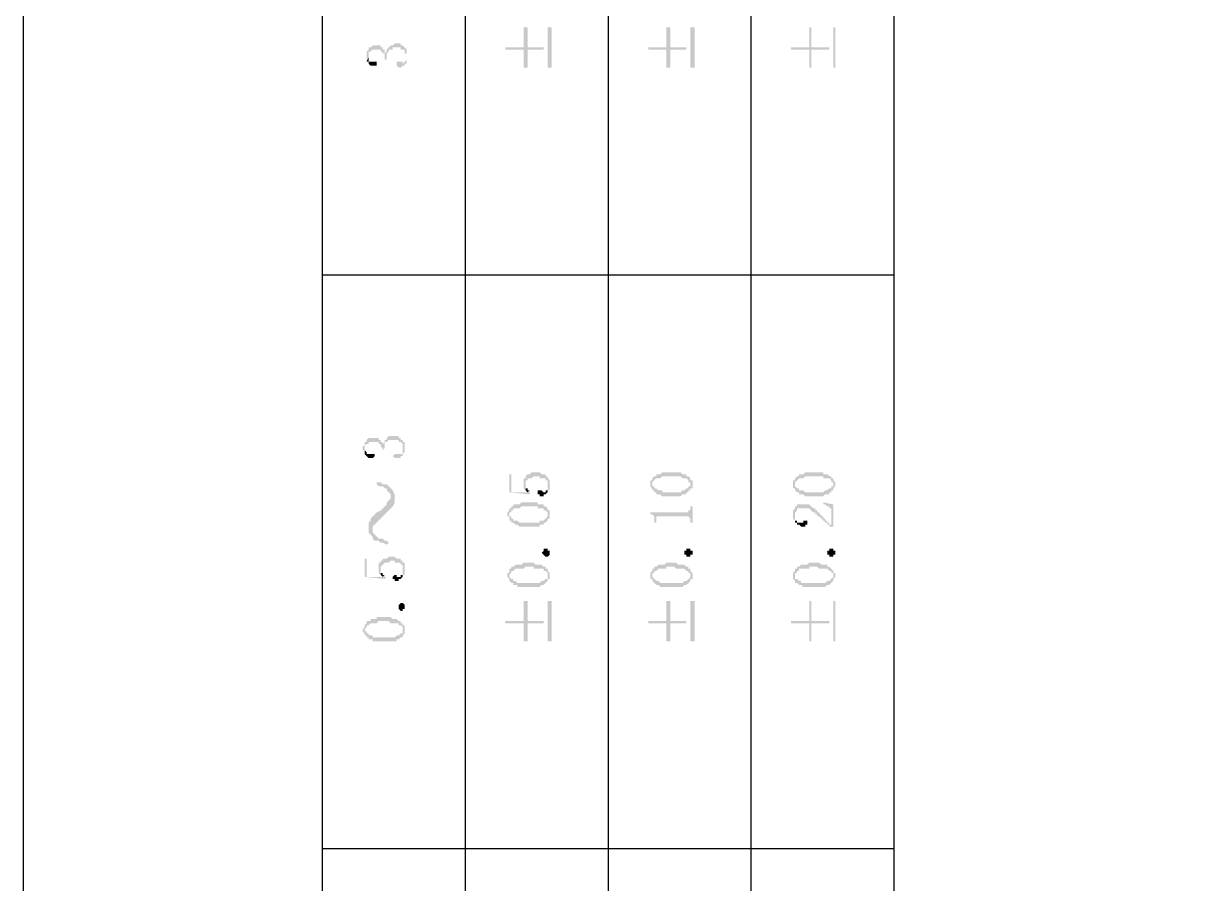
# Model space of a CAD drawing. Header units: millimetres. Extents: x 1399 to 2555, y 1196 to 1555.
# Drawn here: x 2134.8 to 2160.96, y 1296.57 to 1315.86 of the extents above; entities that cross this region are included whole.
import ezdxf

# ---------------------------------------------------------------- set-up
doc = ezdxf.new("R2010")
doc.units = ezdxf.units.MM

msp = doc.modelspace()

# ---------------------------------------------------------------- hatches: boundary and pattern name
at = {"transparency": 33554559}
for points in [[(2145.6136, 1315.32228), (2145.6136, 1315.27714), (2146.01979, 1315.27714), (2146.01979, 1314.87096), (2146.11006, 1314.87096), (2146.11006, 1315.27714), (2146.47111, 1315.27714), (2146.47111, 1315.32228), (2146.11006, 1315.32228), (2146.11006, 1315.7736), (2146.01979, 1315.7736), (2146.01979, 1315.32228)], [(2146.65164, 1314.87096), (2146.65164, 1315.7736), (2146.56138, 1315.7736), (2146.56138, 1314.87096)], [(2148.81799, 1315.32228), (2148.81799, 1315.27714), (2149.22418, 1315.27714), (2149.22418, 1314.87096), (2149.31444, 1314.87096), (2149.31444, 1315.27714), (2149.6755, 1315.27714), (2149.6755, 1315.32228), (2149.31444, 1315.32228), (2149.31444, 1315.7736), (2149.22418, 1315.7736), (2149.22418, 1315.32228)], [(2149.85603, 1314.87096), (2149.85603, 1315.7736), (2149.76576, 1315.7736), (2149.76576, 1314.87096)], [(2152.02237, 1315.32228), (2152.02237, 1315.27714), (2152.42856, 1315.27714), (2152.42856, 1314.87096), (2152.47369, 1314.87096), (2152.47369, 1315.27714), (2152.87988, 1315.27714), (2152.87988, 1315.32228), (2152.47369, 1315.32228), (2152.47369, 1315.7736), (2152.42856, 1315.7736), (2152.42856, 1315.32228)], [(2153.01528, 1314.87096), (2153.01528, 1315.7736), (2152.97015, 1315.7736), (2152.97015, 1314.87096)], [(2142.49948, 1315.14175), (2142.49948, 1315.05148), (2142.49948, 1315.00635), (2142.54461, 1315.09662), (2142.54461, 1315.14175), (2142.54461, 1315.18688), (2142.54461, 1315.23201), (2142.58975, 1315.23201), (2142.63488, 1315.27714), (2142.81541, 1315.27714), (2142.81541, 1315.23201), (2142.86054, 1315.23201), (2142.86054, 1315.18688), (2142.90567, 1315.18688), (2142.90567, 1315.14175), (2142.90567, 1315.05148), (2142.9508, 1315.05148), (2142.9508, 1315.14175), (2142.9508, 1315.18688), (2142.9508, 1315.18688), (2142.99594, 1315.23201), (2142.99594, 1315.27714), (2143.0862, 1315.27714), (2143.0862, 1315.32228), (2143.26673, 1315.32228), (2143.26673, 1315.27714), (2143.35699, 1315.27714), (2143.35699, 1315.23201), (2143.35699, 1315.18688), (2143.40213, 1315.18688), (2143.40213, 1315.09662), (2143.40213, 1315.27714), (2143.40213, 1315.27714), (2143.35699, 1315.32228), (2143.35699, 1315.32228), (2143.31186, 1315.36741), (2143.26673, 1315.36741), (2143.26673, 1315.41254), (2143.13133, 1315.41254), (2143.0862, 1315.36741), (2143.04107, 1315.36741), (2142.99594, 1315.32228), (2142.99594, 1315.32228), (2142.9508, 1315.27714), (2142.9508, 1315.23201), (2142.90567, 1315.18688), (2142.90567, 1315.23201), (2142.90567, 1315.27714), (2142.86054, 1315.27714), (2142.86054, 1315.32228), (2142.81541, 1315.32228), (2142.81541, 1315.36741), (2142.63488, 1315.36741), (2142.58975, 1315.32228), (2142.54461, 1315.32228), (2142.54461, 1315.27714), (2142.54461, 1315.27714), (2142.49948, 1315.23201)], [(2143.17646, 1314.96122), (2143.17646, 1314.91609), (2143.17646, 1314.91609), (2143.2216, 1314.87096), (2143.26673, 1314.87096), (2143.31186, 1314.91609), (2143.35699, 1314.91609), (2143.35699, 1314.96122), (2143.40213, 1314.96122), (2143.40213, 1315.00635), (2143.40213, 1315.05148), (2143.40213, 1315.14175), (2143.40213, 1315.18688), (2143.40213, 1315.23201), (2143.40213, 1315.27714), (2143.40213, 1315.09662), (2143.40213, 1315.05148), (2143.35699, 1315.00635), (2143.35699, 1315.00635), (2143.31186, 1314.96122), (2143.31186, 1315.00635), (2143.17646, 1315.00635)], [(2142.49948, 1315.00635), (2142.54461, 1315.00635), (2142.54461, 1314.96122), (2142.54461, 1314.96122), (2142.58975, 1314.91609), (2142.72514, 1314.91609), (2142.72514, 1314.96122), (2142.72514, 1315.00635), (2142.54461, 1315.00635), (2142.54461, 1315.05148), (2142.54461, 1315.09662), (2142.54461, 1315.09662)], [(2142.40922, 1306.34097), (2142.40922, 1306.29584), (2142.45435, 1306.29584), (2142.45435, 1306.25071), (2142.45435, 1306.34097), (2142.45435, 1306.38611), (2142.49948, 1306.43124), (2142.54461, 1306.43124), (2142.54461, 1306.47637), (2142.77027, 1306.47637), (2142.77027, 1306.43124), (2142.81541, 1306.43124), (2142.81541, 1306.38611), (2142.81541, 1306.38611), (2142.86054, 1306.34097), (2142.86054, 1306.29584), (2142.86054, 1306.29584), (2142.90567, 1306.34097), (2142.90567, 1306.38611), (2142.90567, 1306.43124), (2142.90567, 1306.47637), (2142.9508, 1306.47637), (2142.99594, 1306.5215), (2143.2216, 1306.5215), (2143.2216, 1306.47637), (2143.26673, 1306.47637), (2143.31186, 1306.43124), (2143.31186, 1306.34097), (2143.31186, 1306.5215), (2143.26673, 1306.5215), (2143.26673, 1306.56664), (2143.2216, 1306.56664), (2143.2216, 1306.61177), (2142.99594, 1306.61177), (2142.9508, 1306.56664), (2142.9508, 1306.5215), (2142.90567, 1306.5215), (2142.90567, 1306.47637), (2142.90567, 1306.47637), (2142.86054, 1306.43124), (2142.86054, 1306.47637), (2142.81541, 1306.47637), (2142.81541, 1306.5215), (2142.77027, 1306.5215), (2142.77027, 1306.56664), (2142.54461, 1306.56664), (2142.49948, 1306.5215), (2142.49948, 1306.47637), (2142.45435, 1306.47637), (2142.45435, 1306.43124), (2142.45435, 1306.38611), (2142.40922, 1306.38611)], [(2142.45435, 1306.25071), (2142.45435, 1306.20558), (2142.45435, 1306.20558), (2142.49948, 1306.16045), (2142.49948, 1306.16045), (2142.54461, 1306.11531), (2142.63488, 1306.11531), (2142.68001, 1306.16045), (2142.68001, 1306.20558), (2142.49948, 1306.20558), (2142.49948, 1306.25071), (2142.49948, 1306.25071), (2142.45435, 1306.29584), (2142.45435, 1306.34097)], [(2143.0862, 1306.16045), (2143.0862, 1306.16045), (2143.13133, 1306.11531), (2143.26673, 1306.11531), (2143.26673, 1306.16045), (2143.31186, 1306.16045), (2143.31186, 1306.20558), (2143.35699, 1306.25071), (2143.35699, 1306.29584), (2143.35699, 1306.34097), (2143.35699, 1306.43124), (2143.35699, 1306.47637), (2143.31186, 1306.47637), (2143.31186, 1306.29584), (2143.31186, 1306.25071), (2143.31186, 1306.20558), (2143.13133, 1306.20558)], [(2146.01979, 1305.57373), (2146.01979, 1305.48346), (2146.01979, 1305.43833), (2146.01979, 1305.43833), (2146.06492, 1305.3932), (2146.06492, 1305.5286), (2146.06492, 1305.61886), (2146.11006, 1305.61886), (2146.11006, 1305.66399), (2146.20032, 1305.66399), (2146.24545, 1305.70912), (2146.38085, 1305.70912), (2146.38085, 1305.66399), (2146.51625, 1305.66399), (2146.51625, 1305.61886), (2146.56138, 1305.61886), (2146.56138, 1305.57373), (2146.56138, 1305.5286), (2146.56138, 1305.3932), (2146.60651, 1305.3932), (2146.60651, 1305.43833), (2146.60651, 1305.5286), (2146.60651, 1305.57373), (2146.60651, 1305.61886), (2146.56138, 1305.66399), (2146.56138, 1305.70912), (2146.51625, 1305.70912), (2146.51625, 1305.75426), (2146.42598, 1305.75426), (2146.38085, 1305.79939), (2146.20032, 1305.79939), (2146.15519, 1305.75426), (2146.11006, 1305.75426), (2146.06492, 1305.70912), (2146.06492, 1305.66399), (2146.01979, 1305.66399), (2146.01979, 1305.61886)], [(2148.86312, 1305.5286), (2148.86312, 1305.48346), (2148.86312, 1305.48346), (2148.90825, 1305.43833), (2148.90825, 1305.3932), (2148.90825, 1305.5286), (2148.90825, 1305.57373), (2148.90825, 1305.57373), (2148.95338, 1305.61886), (2148.95338, 1305.61886), (2148.99851, 1305.66399), (2149.08878, 1305.66399), (2149.13391, 1305.70912), (2149.5401, 1305.70912), (2149.58523, 1305.66399), (2149.6755, 1305.66399), (2149.72063, 1305.61886), (2149.72063, 1305.57373), (2149.76576, 1305.57373), (2149.76576, 1305.5286), (2149.76576, 1305.66399), (2149.76576, 1305.66399), (2149.72063, 1305.70912), (2149.6755, 1305.70912), (2149.6755, 1305.75426), (2149.58523, 1305.75426), (2149.5401, 1305.79939), (2149.13391, 1305.79939), (2149.08878, 1305.75426), (2148.99851, 1305.75426), (2148.99851, 1305.70912), (2148.95338, 1305.70912), (2148.90825, 1305.66399), (2148.90825, 1305.61886), (2148.86312, 1305.61886), (2148.86312, 1305.57373), (2148.86312, 1305.57373)], [(2152.0675, 1305.5286), (2152.0675, 1305.48346), (2152.0675, 1305.43833), (2152.11263, 1305.43833), (2152.11263, 1305.3932), (2152.11263, 1305.5286), (2152.11263, 1305.57373), (2152.11263, 1305.57373), (2152.15777, 1305.61886), (2152.15777, 1305.61886), (2152.2029, 1305.66399), (2152.29316, 1305.66399), (2152.3383, 1305.70912), (2152.74448, 1305.70912), (2152.74448, 1305.66399), (2152.87988, 1305.66399), (2152.92501, 1305.61886), (2152.92501, 1305.57373), (2152.97015, 1305.57373), (2152.97015, 1305.5286), (2152.97015, 1305.66399), (2152.92501, 1305.66399), (2152.92501, 1305.70912), (2152.87988, 1305.70912), (2152.83475, 1305.75426), (2152.74448, 1305.75426), (2152.74448, 1305.79939), (2152.3383, 1305.79939), (2152.29316, 1305.75426), (2152.2029, 1305.75426), (2152.2029, 1305.70912), (2152.15777, 1305.70912), (2152.11263, 1305.66399), (2152.11263, 1305.61886), (2152.0675, 1305.61886), (2152.0675, 1305.57373), (2152.0675, 1305.57373)], [(2142.72514, 1305.5286), (2142.72514, 1305.5286), (2142.77027, 1305.48346), (2142.86054, 1305.48346), (2142.90567, 1305.43833), (2142.9508, 1305.43833), (2142.9508, 1305.3932), (2142.99594, 1305.34807), (2143.04107, 1305.30293), (2143.04107, 1304.98701), (2143.04107, 1304.98701), (2143.0862, 1305.03214), (2143.13133, 1305.12241), (2143.13133, 1305.30293), (2143.0862, 1305.3932), (2143.04107, 1305.43833), (2143.04107, 1305.43833), (2142.99594, 1305.48346), (2142.9508, 1305.5286), (2142.86054, 1305.5286), (2142.81541, 1305.57373), (2142.72514, 1305.57373)], [(2145.70387, 1305.75426), (2145.70387, 1305.34807), (2146.15519, 1305.30293), (2146.15519, 1305.34807), (2146.15519, 1305.3932), (2146.11006, 1305.34807), (2145.749, 1305.34807), (2145.749, 1305.75426)], [(2148.90825, 1305.3932), (2148.95338, 1305.3932), (2148.95338, 1305.34807), (2148.99851, 1305.34807), (2148.99851, 1305.30293), (2149.08878, 1305.30293), (2149.13391, 1305.2578), (2149.5401, 1305.2578), (2149.58523, 1305.30293), (2149.6755, 1305.30293), (2149.6755, 1305.34807), (2149.72063, 1305.34807), (2149.72063, 1305.3932), (2149.76576, 1305.3932), (2149.76576, 1305.43833), (2149.81089, 1305.43833), (2149.81089, 1305.48346), (2149.81089, 1305.5286), (2149.81089, 1305.57373), (2149.81089, 1305.61886), (2149.76576, 1305.61886), (2149.76576, 1305.66399), (2149.76576, 1305.5286), (2149.76576, 1305.48346), (2149.72063, 1305.48346), (2149.72063, 1305.43833), (2149.6755, 1305.43833), (2149.63036, 1305.3932), (2149.58523, 1305.3932), (2149.5401, 1305.34807), (2149.13391, 1305.34807), (2149.13391, 1305.3932), (2149.04365, 1305.3932), (2148.99851, 1305.43833), (2148.95338, 1305.43833), (2148.95338, 1305.48346), (2148.90825, 1305.48346), (2148.90825, 1305.5286), (2148.90825, 1305.5286)], [(2152.11263, 1305.3932), (2152.11263, 1305.3932), (2152.15777, 1305.34807), (2152.2029, 1305.34807), (2152.2029, 1305.30293), (2152.29316, 1305.30293), (2152.3383, 1305.2578), (2152.74448, 1305.2578), (2152.78962, 1305.30293), (2152.87988, 1305.30293), (2152.87988, 1305.34807), (2152.92501, 1305.34807), (2152.92501, 1305.3932), (2152.97015, 1305.3932), (2152.97015, 1305.43833), (2152.97015, 1305.43833), (2153.01528, 1305.48346), (2153.01528, 1305.5286), (2153.01528, 1305.57373), (2153.01528, 1305.57373), (2152.97015, 1305.61886), (2152.97015, 1305.66399), (2152.97015, 1305.5286), (2152.97015, 1305.48346), (2152.92501, 1305.48346), (2152.92501, 1305.43833), (2152.87988, 1305.43833), (2152.83475, 1305.3932), (2152.78962, 1305.3932), (2152.74448, 1305.34807), (2152.3383, 1305.34807), (2152.29316, 1305.3932), (2152.2029, 1305.3932), (2152.2029, 1305.43833), (2152.15777, 1305.43833), (2152.11263, 1305.48346), (2152.11263, 1305.5286), (2152.11263, 1305.5286)], [(2146.06492, 1305.3932), (2146.06492, 1305.3932), (2146.11006, 1305.34807), (2146.11006, 1305.34807), (2146.15519, 1305.3932), (2146.11006, 1305.3932), (2146.11006, 1305.43833), (2146.06492, 1305.43833), (2146.06492, 1305.48346), (2146.06492, 1305.5286)], [(2146.33572, 1305.34807), (2146.33572, 1305.30293), (2146.38085, 1305.30293), (2146.38085, 1305.2578), (2146.47111, 1305.2578), (2146.47111, 1305.30293), (2146.51625, 1305.30293), (2146.56138, 1305.34807), (2146.56138, 1305.5286), (2146.56138, 1305.43833), (2146.56138, 1305.3932), (2146.51625, 1305.3932), (2146.51625, 1305.34807), (2146.47111, 1305.34807), (2146.42598, 1305.3932), (2146.33572, 1305.3932)], [(2142.54461, 1304.53569), (2142.54461, 1304.44542), (2142.58975, 1304.40029), (2142.63488, 1304.35516), (2142.63488, 1304.58082), (2142.68001, 1304.62595), (2142.72514, 1304.67108), (2142.77027, 1304.71622), (2142.81541, 1304.76135), (2142.86054, 1304.80648), (2142.90567, 1304.85161), (2142.9508, 1304.89675), (2142.9508, 1304.89675), (2142.99594, 1304.94188), (2143.04107, 1304.98701), (2143.04107, 1305.2578), (2143.04107, 1305.21267), (2142.99594, 1305.16754), (2142.9508, 1305.12241), (2142.9508, 1305.07727), (2142.90567, 1305.03214), (2142.86054, 1304.98701), (2142.81541, 1304.94188), (2142.72514, 1304.89675), (2142.72514, 1304.89675), (2142.68001, 1304.85161), (2142.63488, 1304.80648), (2142.58975, 1304.76135), (2142.58975, 1304.71622), (2142.54461, 1304.67108), (2142.54461, 1304.62595)], [(2145.65873, 1304.85161), (2145.65873, 1304.80648), (2145.70387, 1304.80648), (2145.70387, 1304.76135), (2145.70387, 1304.71622), (2145.70387, 1304.85161), (2145.70387, 1304.89675), (2145.749, 1304.89675), (2145.749, 1304.94188), (2145.79413, 1304.94188), (2145.79413, 1304.98701), (2145.92953, 1304.98701), (2145.97466, 1305.03214), (2146.33572, 1305.03214), (2146.33572, 1304.98701), (2146.47111, 1304.98701), (2146.47111, 1304.94188), (2146.51625, 1304.94188), (2146.56138, 1304.89675), (2146.56138, 1304.85161), (2146.56138, 1304.98701), (2146.56138, 1304.98701), (2146.51625, 1305.03214), (2146.47111, 1305.03214), (2146.47111, 1305.07727), (2146.33572, 1305.07727), (2146.33572, 1305.12241), (2145.97466, 1305.12241), (2145.92953, 1305.07727), (2145.79413, 1305.07727), (2145.79413, 1305.03214), (2145.749, 1305.03214), (2145.749, 1304.98701), (2145.70387, 1304.98701), (2145.70387, 1304.94188), (2145.70387, 1304.94188), (2145.65873, 1304.89675)], [(2148.86312, 1304.89675), (2148.86312, 1304.85161), (2148.90825, 1304.85161), (2148.95338, 1304.80648), (2148.95338, 1304.76135), (2148.95338, 1304.67108), (2148.99851, 1304.67108), (2148.99851, 1304.76135), (2148.99851, 1304.80648), (2149.72063, 1304.80648), (2149.76576, 1304.76135), (2149.76576, 1304.67108), (2149.81089, 1304.67108), (2149.81089, 1305.03214), (2149.76576, 1305.03214), (2149.76576, 1304.98701), (2149.76576, 1304.94188), (2149.72063, 1304.94188), (2149.72063, 1304.89675), (2149.6755, 1304.89675)], [(2152.0675, 1304.85161), (2152.0675, 1304.80648), (2152.0675, 1304.76135), (2152.0675, 1304.76135), (2152.11263, 1304.71622), (2152.11263, 1304.85161), (2152.11263, 1304.89675), (2152.11263, 1304.89675), (2152.15777, 1304.94188), (2152.15777, 1304.98701), (2152.42856, 1304.98701), (2152.47369, 1304.94188), (2152.47369, 1304.94188), (2152.51882, 1304.89675), (2152.56396, 1304.89675), (2152.56396, 1304.85161), (2152.60909, 1304.85161), (2152.60909, 1304.80648), (2152.65422, 1304.80648), (2152.69935, 1304.76135), (2152.69935, 1304.76135), (2152.74448, 1304.71622), (2152.74448, 1304.71622), (2152.78962, 1304.67108), (2152.83475, 1304.67108), (2152.83475, 1304.62595), (2152.87988, 1304.62595), (2152.87988, 1304.58082), (2152.92501, 1304.58082), (2152.92501, 1304.62595), (2152.87988, 1304.62595), (2152.87988, 1304.67108), (2152.83475, 1304.67108), (2152.83475, 1304.71622), (2152.78962, 1304.71622), (2152.78962, 1304.76135), (2152.74448, 1304.76135), (2152.74448, 1304.80648), (2152.69935, 1304.80648), (2152.69935, 1304.85161), (2152.65422, 1304.85161), (2152.65422, 1304.89675), (2152.60909, 1304.89675), (2152.60909, 1304.94188), (2152.56396, 1304.94188), (2152.56396, 1304.98701), (2152.51882, 1304.98701), (2152.47369, 1305.03214), (2152.47369, 1305.03214), (2152.42856, 1305.07727), (2152.15777, 1305.07727), (2152.15777, 1305.03214), (2152.11263, 1305.03214), (2152.11263, 1304.98701), (2152.11263, 1304.98701), (2152.0675, 1304.94188), (2152.0675, 1304.89675), (2152.0675, 1304.89675)], [(2152.74448, 1305.12241), (2152.74448, 1305.07727), (2152.78962, 1305.07727), (2152.83475, 1305.03214), (2152.87988, 1305.03214), (2152.87988, 1304.98701), (2152.92501, 1304.98701), (2152.92501, 1304.58082), (2152.97015, 1304.58082), (2152.97015, 1305.07727)], [(2145.70387, 1304.71622), (2145.749, 1304.71622), (2145.749, 1304.67108), (2145.79413, 1304.67108), (2145.83926, 1304.62595), (2145.88439, 1304.62595), (2145.92953, 1304.58082), (2146.38085, 1304.58082), (2146.38085, 1304.62595), (2146.47111, 1304.62595), (2146.47111, 1304.67108), (2146.51625, 1304.67108), (2146.56138, 1304.71622), (2146.56138, 1304.76135), (2146.60651, 1304.76135), (2146.60651, 1304.80648), (2146.60651, 1304.85161), (2146.60651, 1304.89675), (2146.60651, 1304.94188), (2146.56138, 1304.94188), (2146.56138, 1304.98701), (2146.56138, 1304.85161), (2146.56138, 1304.80648), (2146.56138, 1304.80648), (2146.51625, 1304.76135), (2146.51625, 1304.76135), (2146.47111, 1304.71622), (2146.38085, 1304.71622), (2146.38085, 1304.67108), (2145.92953, 1304.67108), (2145.88439, 1304.71622), (2145.79413, 1304.71622), (2145.79413, 1304.76135), (2145.749, 1304.76135), (2145.749, 1304.80648), (2145.70387, 1304.80648), (2145.70387, 1304.85161)], [(2152.11263, 1304.71622), (2152.11263, 1304.67108), (2152.15777, 1304.67108), (2152.15777, 1304.62595), (2152.2029, 1304.62595), (2152.24803, 1304.58082), (2152.3383, 1304.58082), (2152.3383, 1304.62595), (2152.38343, 1304.62595), (2152.38343, 1304.67108), (2152.38343, 1304.71622), (2152.29316, 1304.71622), (2152.29316, 1304.67108), (2152.15777, 1304.67108), (2152.15777, 1304.71622), (2152.11263, 1304.71622), (2152.11263, 1304.76135), (2152.11263, 1304.80648), (2152.11263, 1304.80648)], [(2142.63488, 1304.35516), (2142.63488, 1304.31003), (2142.68001, 1304.26489), (2142.77027, 1304.26489), (2142.81541, 1304.21976), (2142.86054, 1304.21976), (2142.9508, 1304.17463), (2142.99594, 1304.21976), (2142.9508, 1304.26489), (2142.90567, 1304.26489), (2142.86054, 1304.31003), (2142.77027, 1304.31003), (2142.72514, 1304.35516), (2142.72514, 1304.35516), (2142.68001, 1304.40029), (2142.63488, 1304.44542), (2142.63488, 1304.49056)], [(2146.60651, 1303.9941), (2146.60651, 1303.94897), (2146.60651, 1303.94897), (2146.56138, 1303.90384), (2146.51625, 1303.90384), (2146.47111, 1303.94897), (2146.47111, 1303.94897), (2146.42598, 1303.9941), (2146.42598, 1303.9941), (2146.47111, 1304.03923), (2146.47111, 1304.08437), (2146.56138, 1304.08437), (2146.56138, 1304.03923), (2146.60651, 1304.03923), (2146.60651, 1303.9941)], [(2149.81089, 1303.9941), (2149.81089, 1303.94897), (2149.76576, 1303.94897), (2149.76576, 1303.90384), (2149.6755, 1303.90384), (2149.6755, 1303.94897), (2149.63036, 1303.94897), (2149.63036, 1303.9941), (2149.63036, 1304.03923), (2149.6755, 1304.03923), (2149.6755, 1304.08437), (2149.76576, 1304.08437), (2149.76576, 1304.03923), (2149.81089, 1304.03923), (2149.81089, 1303.9941)], [(2153.01528, 1303.9941), (2153.01528, 1303.94897), (2152.97015, 1303.94897), (2152.97015, 1303.90384), (2152.87988, 1303.90384), (2152.87988, 1303.94897), (2152.83475, 1303.94897), (2152.83475, 1303.9941), (2152.83475, 1304.03923), (2152.87988, 1304.03923), (2152.87988, 1304.08437), (2152.97015, 1304.08437), (2152.97015, 1304.03923), (2153.01528, 1304.03923), (2153.01528, 1303.9941)], [(2142.45435, 1303.85871), (2142.45435, 1303.45252), (2142.90567, 1303.40738), (2142.9508, 1303.45252), (2142.90567, 1303.45252), (2142.90567, 1303.49765), (2142.86054, 1303.45252), (2142.49948, 1303.45252), (2142.49948, 1303.85871)], [(2142.77027, 1303.67818), (2142.77027, 1303.58791), (2142.77027, 1303.54278), (2142.77027, 1303.54278), (2142.81541, 1303.49765), (2142.81541, 1303.63304), (2142.81541, 1303.67818), (2142.81541, 1303.67818), (2142.86054, 1303.72331), (2142.86054, 1303.72331), (2142.90567, 1303.76844), (2142.99594, 1303.76844), (2143.04107, 1303.81357), (2143.13133, 1303.81357), (2143.13133, 1303.76844), (2143.26673, 1303.76844), (2143.26673, 1303.72331), (2143.31186, 1303.72331), (2143.31186, 1303.67818), (2143.31186, 1303.63304), (2143.31186, 1303.49765), (2143.35699, 1303.49765), (2143.35699, 1303.54278), (2143.35699, 1303.63304), (2143.35699, 1303.67818), (2143.35699, 1303.76844), (2143.31186, 1303.76844), (2143.31186, 1303.81357), (2143.26673, 1303.81357), (2143.26673, 1303.85871), (2143.17646, 1303.85871), (2143.13133, 1303.90384), (2142.99594, 1303.90384), (2142.9508, 1303.85871), (2142.86054, 1303.85871), (2142.86054, 1303.81357), (2142.81541, 1303.81357), (2142.81541, 1303.76844), (2142.77027, 1303.76844), (2142.77027, 1303.72331)], [(2145.65873, 1303.49765), (2145.65873, 1303.45252), (2145.65873, 1303.45252), (2145.70387, 1303.40738), (2145.70387, 1303.36225), (2145.70387, 1303.49765), (2145.70387, 1303.49765), (2145.749, 1303.54278), (2145.749, 1303.58791), (2145.79413, 1303.58791), (2145.83926, 1303.63304), (2146.01979, 1303.63304), (2146.06492, 1303.67818), (2146.24545, 1303.67818), (2146.24545, 1303.63304), (2146.47111, 1303.63304), (2146.47111, 1303.58791), (2146.51625, 1303.58791), (2146.56138, 1303.54278), (2146.56138, 1303.49765), (2146.56138, 1303.63304), (2146.51625, 1303.63304), (2146.51625, 1303.67818), (2146.47111, 1303.67818), (2146.42598, 1303.72331), (2146.29058, 1303.72331), (2146.24545, 1303.76844), (2146.01979, 1303.76844), (2145.97466, 1303.72331), (2145.83926, 1303.72331), (2145.79413, 1303.67818), (2145.749, 1303.67818), (2145.749, 1303.63304), (2145.70387, 1303.63304), (2145.70387, 1303.58791), (2145.70387, 1303.54278), (2145.65873, 1303.54278)], [(2148.86312, 1303.49765), (2148.86312, 1303.45252), (2148.86312, 1303.40738), (2148.90825, 1303.40738), (2148.90825, 1303.36225), (2148.90825, 1303.49765), (2148.90825, 1303.54278), (2148.95338, 1303.54278), (2148.95338, 1303.58791), (2148.99851, 1303.58791), (2149.04365, 1303.63304), (2149.22418, 1303.63304), (2149.22418, 1303.67818), (2149.4047, 1303.67818), (2149.44984, 1303.63304), (2149.63036, 1303.63304), (2149.6755, 1303.58791), (2149.72063, 1303.58791), (2149.72063, 1303.54278), (2149.76576, 1303.54278), (2149.76576, 1303.49765), (2149.76576, 1303.63304), (2149.72063, 1303.63304), (2149.72063, 1303.67818), (2149.6755, 1303.67818), (2149.63036, 1303.72331), (2149.49497, 1303.72331), (2149.44984, 1303.76844), (2149.22418, 1303.76844), (2149.17904, 1303.72331), (2149.04365, 1303.72331), (2148.99851, 1303.67818), (2148.95338, 1303.67818), (2148.95338, 1303.63304), (2148.90825, 1303.63304), (2148.90825, 1303.58791), (2148.90825, 1303.58791), (2148.86312, 1303.54278)], [(2152.0675, 1303.49765), (2152.0675, 1303.45252), (2152.0675, 1303.40738), (2152.0675, 1303.40738), (2152.11263, 1303.36225), (2152.11263, 1303.49765), (2152.11263, 1303.54278), (2152.15777, 1303.54278), (2152.15777, 1303.58791), (2152.2029, 1303.58791), (2152.2029, 1303.63304), (2152.42856, 1303.63304), (2152.42856, 1303.67818), (2152.60909, 1303.67818), (2152.65422, 1303.63304), (2152.83475, 1303.63304), (2152.87988, 1303.58791), (2152.92501, 1303.58791), (2152.92501, 1303.54278), (2152.97015, 1303.54278), (2152.97015, 1303.49765), (2152.97015, 1303.58791), (2152.92501, 1303.63304), (2152.92501, 1303.63304), (2152.87988, 1303.67818), (2152.83475, 1303.67818), (2152.83475, 1303.72331), (2152.69935, 1303.72331), (2152.65422, 1303.76844), (2152.42856, 1303.76844), (2152.38343, 1303.72331), (2152.24803, 1303.72331), (2152.2029, 1303.67818), (2152.15777, 1303.67818), (2152.15777, 1303.63304), (2152.11263, 1303.63304), (2152.11263, 1303.58791), (2152.11263, 1303.58791), (2152.0675, 1303.54278)], [(2142.81541, 1303.49765), (2142.81541, 1303.49765), (2142.86054, 1303.45252), (2142.86054, 1303.45252), (2142.90567, 1303.49765), (2142.86054, 1303.49765), (2142.86054, 1303.54278), (2142.81541, 1303.54278), (2142.81541, 1303.58791), (2142.81541, 1303.63304)], [(2143.0862, 1303.45252), (2143.0862, 1303.40738), (2143.13133, 1303.40738), (2143.13133, 1303.36225), (2143.2216, 1303.36225), (2143.2216, 1303.40738), (2143.26673, 1303.40738), (2143.31186, 1303.45252), (2143.31186, 1303.63304), (2143.31186, 1303.54278), (2143.31186, 1303.49765), (2143.26673, 1303.49765), (2143.26673, 1303.45252), (2143.17646, 1303.45252), (2143.17646, 1303.49765), (2143.13133, 1303.49765)], [(2145.70387, 1303.36225), (2145.749, 1303.31712), (2145.79413, 1303.31712), (2145.79413, 1303.27199), (2145.88439, 1303.27199), (2145.88439, 1303.22685), (2146.38085, 1303.22685), (2146.42598, 1303.27199), (2146.47111, 1303.27199), (2146.51625, 1303.31712), (2146.51625, 1303.31712), (2146.56138, 1303.36225), (2146.56138, 1303.40738), (2146.60651, 1303.40738), (2146.60651, 1303.45252), (2146.60651, 1303.49765), (2146.60651, 1303.54278), (2146.60651, 1303.54278), (2146.56138, 1303.58791), (2146.56138, 1303.45252), (2146.56138, 1303.40738), (2146.51625, 1303.40738), (2146.47111, 1303.36225), (2146.42598, 1303.36225), (2146.38085, 1303.31712), (2145.88439, 1303.31712), (2145.83926, 1303.36225), (2145.79413, 1303.36225), (2145.79413, 1303.40738), (2145.749, 1303.40738), (2145.70387, 1303.45252), (2145.70387, 1303.49765)], [(2148.90825, 1303.36225), (2148.95338, 1303.31712), (2148.95338, 1303.31712), (2148.99851, 1303.27199), (2149.04365, 1303.27199), (2149.08878, 1303.22685), (2149.58523, 1303.22685), (2149.63036, 1303.27199), (2149.6755, 1303.27199), (2149.72063, 1303.31712), (2149.72063, 1303.31712), (2149.76576, 1303.36225), (2149.76576, 1303.40738), (2149.81089, 1303.40738), (2149.81089, 1303.45252), (2149.81089, 1303.49765), (2149.81089, 1303.54278), (2149.81089, 1303.54278), (2149.76576, 1303.58791), (2149.76576, 1303.45252), (2149.76576, 1303.45252), (2149.72063, 1303.40738), (2149.72063, 1303.40738), (2149.6755, 1303.36225), (2149.63036, 1303.36225), (2149.58523, 1303.31712), (2149.08878, 1303.31712), (2149.04365, 1303.36225), (2148.99851, 1303.36225), (2148.95338, 1303.40738), (2148.95338, 1303.40738), (2148.90825, 1303.45252), (2148.90825, 1303.49765)], [(2152.11263, 1303.36225), (2152.11263, 1303.31712), (2152.15777, 1303.31712), (2152.2029, 1303.27199), (2152.24803, 1303.27199), (2152.29316, 1303.22685), (2152.78962, 1303.22685), (2152.83475, 1303.27199), (2152.87988, 1303.27199), (2152.92501, 1303.31712), (2152.92501, 1303.31712), (2152.97015, 1303.36225), (2152.97015, 1303.40738), (2152.97015, 1303.40738), (2153.01528, 1303.45252), (2153.01528, 1303.49765), (2153.01528, 1303.54278), (2152.97015, 1303.54278), (2152.97015, 1303.58791), (2152.97015, 1303.45252), (2152.97015, 1303.45252), (2152.92501, 1303.40738), (2152.92501, 1303.40738), (2152.87988, 1303.36225), (2152.83475, 1303.36225), (2152.78962, 1303.31712), (2152.24803, 1303.31712), (2152.24803, 1303.36225), (2152.2029, 1303.36225), (2152.15777, 1303.40738), (2152.11263, 1303.40738), (2152.11263, 1303.45252), (2152.11263, 1303.49765)], [(2143.35699, 1302.77553), (2143.35699, 1302.7304), (2143.31186, 1302.7304), (2143.31186, 1302.68527), (2143.26673, 1302.68527), (2143.2216, 1302.7304), (2143.2216, 1302.77553), (2143.2216, 1302.82067), (2143.2216, 1302.82067), (2143.26673, 1302.8658), (2143.31186, 1302.8658), (2143.35699, 1302.82067), (2143.35699, 1302.77553)], [(2145.6136, 1302.45961), (2145.6136, 1302.41448), (2146.01979, 1302.41448), (2146.01979, 1302.00829), (2146.11006, 1302.00829), (2146.11006, 1302.41448), (2146.47111, 1302.41448), (2146.47111, 1302.45961), (2146.11006, 1302.45961), (2146.11006, 1302.91093), (2146.01979, 1302.91093), (2146.01979, 1302.45961)], [(2146.65164, 1302.00829), (2146.65164, 1302.91093), (2146.56138, 1302.91093), (2146.56138, 1302.00829)], [(2148.81799, 1302.45961), (2148.81799, 1302.41448), (2149.22418, 1302.41448), (2149.22418, 1302.00829), (2149.31444, 1302.00829), (2149.31444, 1302.41448), (2149.6755, 1302.41448), (2149.6755, 1302.45961), (2149.31444, 1302.45961), (2149.31444, 1302.91093), (2149.22418, 1302.91093), (2149.22418, 1302.45961)], [(2149.85603, 1302.00829), (2149.85603, 1302.91093), (2149.76576, 1302.91093), (2149.76576, 1302.00829)], [(2152.02237, 1302.45961), (2152.02237, 1302.41448), (2152.42856, 1302.41448), (2152.42856, 1302.00829), (2152.47369, 1302.00829), (2152.47369, 1302.41448), (2152.87988, 1302.41448), (2152.87988, 1302.45961), (2152.47369, 1302.45961), (2152.47369, 1302.91093), (2152.42856, 1302.91093), (2152.42856, 1302.45961)], [(2153.01528, 1302.00829), (2153.01528, 1302.91093), (2152.97015, 1302.91093), (2152.97015, 1302.00829)], [(2142.40922, 1302.27908), (2142.40922, 1302.23395), (2142.45435, 1302.18881), (2142.45435, 1302.14368), (2142.45435, 1302.27908), (2142.45435, 1302.27908), (2142.49948, 1302.32421), (2142.49948, 1302.36934), (2142.54461, 1302.36934), (2142.58975, 1302.41448), (2142.72514, 1302.41448), (2142.77027, 1302.45961), (2142.99594, 1302.45961), (2143.04107, 1302.41448), (2143.2216, 1302.41448), (2143.2216, 1302.36934), (2143.26673, 1302.36934), (2143.31186, 1302.32421), (2143.31186, 1302.27908), (2143.31186, 1302.41448), (2143.26673, 1302.41448), (2143.26673, 1302.45961), (2143.2216, 1302.45961), (2143.17646, 1302.50474), (2143.0862, 1302.50474), (2143.04107, 1302.54987), (2142.72514, 1302.54987), (2142.72514, 1302.50474), (2142.58975, 1302.50474), (2142.58975, 1302.45961), (2142.49948, 1302.45961), (2142.49948, 1302.41448), (2142.49948, 1302.41448), (2142.45435, 1302.36934), (2142.45435, 1302.32421), (2142.45435, 1302.32421)], [(2142.45435, 1302.14368), (2142.49948, 1302.14368), (2142.49948, 1302.09855), (2142.54461, 1302.09855), (2142.54461, 1302.05342), (2142.63488, 1302.05342), (2142.63488, 1302.00829), (2143.17646, 1302.00829), (2143.17646, 1302.05342), (2143.2216, 1302.05342), (2143.26673, 1302.09855), (2143.31186, 1302.09855), (2143.31186, 1302.14368), (2143.31186, 1302.14368), (2143.35699, 1302.18881), (2143.35699, 1302.23395), (2143.35699, 1302.27908), (2143.35699, 1302.32421), (2143.35699, 1302.36934), (2143.31186, 1302.36934), (2143.31186, 1302.23395), (2143.31186, 1302.18881), (2143.26673, 1302.18881), (2143.2216, 1302.14368), (2143.17646, 1302.14368), (2143.13133, 1302.09855), (2142.63488, 1302.09855), (2142.63488, 1302.14368), (2142.54461, 1302.14368), (2142.54461, 1302.18881), (2142.49948, 1302.18881), (2142.49948, 1302.23395), (2142.45435, 1302.23395), (2142.45435, 1302.27908)]]:
    msp.add_hatch(color=256, dxfattribs=at).paths.add_polyline_path(points)

# ---------------------------------------------------------------- linework, layer by layer
msp.add_line((2141.50649, 1548.5531), (2141.50649, 1261.81215))
msp.add_lwpolyline([(2554.80003, 1257.5531), (2554.80003, 1554.5531), (2134.80004, 1554.5531), (2134.80004, 1257.5531)], close=True)
for points in [[(2154.32411, 1548.5531), (2154.32411, 1261.81215)], [(2144.71096, 1376.16045), (2144.71096, 1283.14304)], [(2147.91534, 1376.16045), (2147.91534, 1283.14304)], [(2151.11973, 1376.16045), (2151.11973, 1283.14304)], [(2141.50657, 1310.22234), (2154.32411, 1310.22234)], [(2141.50657, 1297.35967), (2154.32411, 1297.35967)]]:
    msp.add_lwpolyline(points)

doc.saveas('drawing.dxf')
